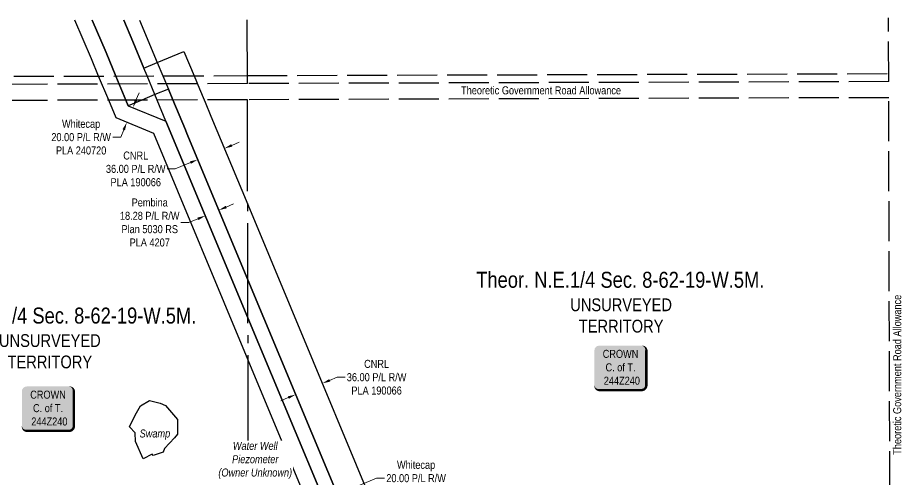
# Model space of a CAD drawing. Extents: x 510524 to 514472, y 6017951 to 6023231.
# Drawn here: x 511808 to 512913, y 6022654 to 6023231 of the extents above; entities that cross this region are included whole.
import ezdxf
from ezdxf.enums import TextEntityAlignment as Align

# ---------------------------------------------------------------- set-up
doc = ezdxf.new("R2010")
doc.units = 0
doc.header["$LTSCALE"] = 5
doc.header["$PDSIZE"] = 0.5
doc.linetypes.add('foc-QUARTERLINE', pattern=[33, 25, -3, 2, -3])
doc.linetypes.add('foc-UNSURVEYED', pattern=[12.5, 10, -2.5])
doc.layers.get('Defpoints').update_dxf_attribs({"color": 9})
for name, color, linetype in [('AS-OWNER', 7, 'Continuous'), ('C-RW', 13, 'Continuous'), ('C-SYMBOL', 7, 'Continuous'), ('F-RW', 190, 'Continuous'), ('L-QSEC', 8, 'foc-QUARTERLINE'), ('L-ROAD-T', 7, 'Continuous'), ('L-UNS-T', 3, 'Continuous'), ('L-USEC', 7, 'foc-UNSURVEYED'), ('WETLAND', 143, 'Continuous'), ('WETLAND-T', 146, 'Continuous')]:
    doc.layers.add(name, color=color, linetype=linetype)
doc.layers.add('C-RW-T', color=13, linetype='Continuous', lineweight=9)
doc.layers.add('F-RW-T', color=190, linetype='Continuous', lineweight=9)
doc.styles.add('175L', font='ARIALN.TTF', dxfattribs={"height": 20})
doc.styles.add('80', font='ARIALN.TTF', dxfattribs={"height": 10})
doc.styles.add('80CG', font='ARIALN.TTF', dxfattribs={"height": 10})
doc.styles.add('80L', font='ARIALN.TTF', dxfattribs={"height": 10})
doc.dimstyles.new('Compass 5 000', dxfattribs={"dimscale": 5, "dimtxt": 9, "dimasz": 2, "dimexe": 0.2, "dimexo": 0.0625, "dimgap": 0.5, "dimtad": 0, "dimtih": 1, "dimtoh": 1, "dimzin": 0, "dimdsep": 46, "dimtxsty": '80CG', "dimcen": 0.1, "dimse1": 1, "dimse2": 1, "dimclrd": 256, "dimclrt": 256, "dimaunit": 1, "dimadec": 4, "dimazin": 0, "dimtfac": 0.06, "dimtofl": 0, "dimtmove": 0, "dimatfit": 1, "dimfxl": 0.2, "dimtolj": 1, "dimtzin": 0, "dimlwd": -1, "dimarcsym": 0})

# ---------------------------------------------------------------- blocks, each defined once
blk = doc.blocks.new('*D48')
at = {"layer": 'C-RW-T', "transparency": 16777216}
for p, q in [((512199.9, 6022631.3), (512256.5, 6022654.9)), ((512256.5, 6022654.9), (512266.5, 6022654.9)), ((512163, 6022615.9), (512153.8, 6022612.1))]:
    blk.add_line(p, q, dxfattribs=at)
for points in [[(512199.3, 6022632.9), (512200.6, 6022629.8), (512190.7, 6022627.5)], [(512162.4, 6022617.5), (512163.6, 6022614.4), (512172.2, 6022619.8)]]:
    blk.add_solid(points, dxfattribs=at)
at = {"layer": 'Defpoints', "color": 0, "transparency": 16777216}
for p in [(512190.7, 6022627.5), (512197.8, 6022610.3), (512179.4, 6022602.6)]:
    blk.add_point(p, dxfattribs=at)
at = {"layer": 'C-RW-T', "transparency": 16777216, "insert": (512306, 6022654.9), "char_height": 10, "attachment_point": 5, "style": '80CG'}
blk.add_mtext('\\A1;Whitecap\\P20.00 P/L R/W\\PPLA 240720', dxfattribs=at)
blk = doc.blocks.new('*D49')
at = {"layer": 'C-RW-T', "transparency": 16777216}
for p, q in [((511955.7, 6023127.4), (511959.5, 6023136.7)), ((511936.6, 6023081.2), (511926.6, 6023081.2)), ((511940.4, 6023090.4), (511936.6, 6023081.2))]:
    blk.add_line(p, q, dxfattribs=at)
for points in [[(511954.1, 6023128), (511957.2, 6023126.8), (511951.9, 6023118.2)], [(511938.9, 6023091.1), (511942, 6023089.8), (511944.2, 6023099.7)]]:
    blk.add_solid(points, dxfattribs=at)
at = {"layer": 'Defpoints', "color": 0, "transparency": 16777216}
for p in [(511954.7, 6023117), (511944.2, 6023099.7), (511947, 6023098.5)]:
    blk.add_point(p, dxfattribs=at)
at = {"layer": 'C-RW-T', "transparency": 16777216, "insert": (511887.1, 6023081.2), "char_height": 10, "attachment_point": 5, "style": '80CG'}
blk.add_mtext('\\A1;Whitecap\\P20.00 P/L R/W\\PPLA 240720', dxfattribs=at)
blk = doc.blocks.new('*D63')
at = {"layer": 'Defpoints', "color": 0, "transparency": 16777216}
for p in [(512188.7, 6022773.4), (512241.6, 6022646.6), (512208.3, 6022632.7)]:
    blk.add_point(p, dxfattribs=at)
at = {"layer": 'F-RW-T', "transparency": 16777216}
for p, q in [((512197.9, 6022777.2), (512207.2, 6022781.1)), ((512207.2, 6022781.1), (512217.2, 6022781.1)), ((512146.2, 6022755.7), (512137, 6022751.8))]:
    blk.add_line(p, q, dxfattribs=at)
for points in [[(512197.3, 6022778.8), (512198.6, 6022775.7), (512188.7, 6022773.4)], [(512145.6, 6022757.2), (512146.8, 6022754.1), (512155.4, 6022759.5)]]:
    blk.add_solid(points, dxfattribs=at)
at = {"layer": 'F-RW-T', "transparency": 16777216, "insert": (512256.6, 6022781.1), "char_height": 10, "attachment_point": 5, "style": '80CG'}
blk.add_mtext('\\A1;CNRL\\P36.00 P/L R/W^JPLA 190066', dxfattribs=at)
blk = doc.blocks.new('*D66')
at = {"layer": 'Defpoints', "color": 0, "transparency": 16777216}
for p in [(512048, 6023017.1), (512031.2, 6023010.1), (512042.5, 6022983)]:
    blk.add_point(p, dxfattribs=at)
at = {"layer": 'F-RW-T', "transparency": 16777216}
for p, q in [((512068.6, 6022993.9), (512077.8, 6022997.7)), ((512022, 6022974.5), (512012, 6022974.5)), ((512033.2, 6022979.1), (512022, 6022974.5))]:
    blk.add_line(p, q, dxfattribs=at)
for points in [[(512067.9, 6022995.4), (512069.2, 6022992.3), (512059.3, 6022990)], [(512032.6, 6022980.7), (512033.9, 6022977.6), (512042.5, 6022983)]]:
    blk.add_solid(points, dxfattribs=at)
at = {"layer": 'F-RW-T', "transparency": 16777216, "insert": (511972.9, 6022974.5), "char_height": 10, "attachment_point": 5, "style": '80CG'}
blk.add_mtext('\\A1;Pembina\\P18.28 P/L R/W\\PPlan 5030 RS\\PPLA 4207', dxfattribs=at)
blk = doc.blocks.new('*D68')
at = {"layer": 'Defpoints', "color": 0, "transparency": 16777216}
for p in [(512058.3, 6023086.1), (512025.1, 6023072.2), (512033, 6023053.2)]:
    blk.add_point(p, dxfattribs=at)
at = {"layer": 'F-RW-T', "transparency": 16777216}
for p, q in [((512075.5, 6023071), (512084.7, 6023074.8)), ((512023.8, 6023049.4), (512004.9, 6023041.5)), ((512004.9, 6023041.5), (511994.9, 6023041.5))]:
    blk.add_line(p, q, dxfattribs=at)
for points in [[(512074.8, 6023072.5), (512076.1, 6023069.4), (512066.2, 6023067.1)], [(512023.1, 6023050.9), (512024.4, 6023047.9), (512033, 6023053.2)]]:
    blk.add_solid(points, dxfattribs=at)
at = {"layer": 'F-RW-T', "transparency": 16777216, "insert": (511955.4, 6023041.5), "char_height": 10, "attachment_point": 5, "style": '80CG'}
blk.add_mtext('\\A1;CNRL\\P36.00 P/L R/W^JPLA 190066', dxfattribs=at)
blk = doc.blocks.new('*U46')
h = blk.add_hatch(color=255)
edge = h.paths.add_edge_path()
edge.add_line((-26.5, -28.5), (26.5, -28.5))
edge.add_arc((26.5, -22.5), 6, 270, 360)
edge.add_line((32.5, -22.5), (32.5, 21))
edge.add_arc((26.5, 21), 6, 0, 90)
edge.add_line((26.5, 27), (-26.5, 27))
edge.add_arc((-26.5, 21), 6, 90, 180)
edge.add_line((-32.5, 21), (-32.5, -22.5))
edge.add_arc((-26.5, -22.5), 6, 180, 270)
at = {"color": 14, "flags": 128}
blk.add_lwpolyline([(-26.5, -28.5, 3, 3, 0), (26.5, -28.5, 3, 3, 0.414214), (32.5, -22.5, 3, 3, 0), (32.5, 21, 3, 0, 0.414214), (26.5, 27, 0, 0, 0), (-26.5, 27, 0, 0, 0.414214), (-32.5, 21, 0, 0, 0), (-32.5, -22.5, 0, 3, 0.414214)], format="xyseb", close=True, dxfattribs=at)
at = {"color": 14, "style": '80'}
blk.add_attdef('ENTER_TEXT_001', (-26.8, -4.9), '', height=10, dxfattribs=at)

msp = doc.modelspace()

# ---------------------------------------------------------------- linework, layer by layer
at = {"layer": 'C-RW'}
for points in [[(512190.593, 6022575.358), (512095.901, 6022802.636), (511977.925, 6023085.797), (511930.864, 6023105.177), (511921.577, 6023127.47), (511909.033, 6023157.589), (511900.09, 6023179.067), (511879.084, 6023227.349)], [(511900.837, 6023227.418), (511918.493, 6023186.873), (511930.658, 6023157.659), (511943.202, 6023127.54), (511946.133, 6023120.507), (511993.209, 6023101.148), (512095.762, 6022855.191), (512213.878, 6022571.849)]]:
    msp.add_lwpolyline(points, dxfattribs=at)
at = {"layer": 'F-RW'}
for points in [[(512275.564, 6022471.439), (512095.636, 6022902.995), (512019.505, 6023085.595), (512017.499, 6023090.405), (512001.937, 6023127.729), (511996.246, 6023141.384), (511979.372, 6023134.354), (511963.179, 6023127.604), (511946.133, 6023120.507), (511943.202, 6023127.54), (511930.658, 6023157.659), (511918.493, 6023186.873), (511900.837, 6023227.418)], [(512870.643, 6020995.14), (512651.459, 6021521.402), (512640.418, 6021547.908), (512626.572, 6021581.148), (512403.625, 6022116.454), (512316.959, 6022324.532), (512278.964, 6022415.761), (512269.46, 6022438.58), (512259.945, 6022461.403), (512255.783, 6022471.387), (512247.452, 6022491.369), (512213.878, 6022571.849), (512095.762, 6022855.191), (511993.209, 6023101.148), (511982.16, 6023127.665), (511979.372, 6023134.354), (511969.601, 6023157.784), (511965.525, 6023167.563), (511951.708, 6023200.701), (511940.517, 6023227.543)], [(511940.517, 6023227.543), (511951.708, 6023200.701), (511965.525, 6023167.563), (511982.404, 6023174.595), (512015.644, 6023188.442), (512028.342, 6023157.974), (512035.171, 6023141.592), (512040.897, 6023127.856), (512042.087, 6023125.004), (512049.37, 6023107.536), (512095.388, 6022997.162), (512312.963, 6022475.31)], [(511960.308, 6023227.606), (511982.404, 6023174.595), (511989.383, 6023157.848), (511996.246, 6023141.384), (512001.937, 6023127.729), (512017.499, 6023090.405), (512019.505, 6023085.595), (512095.636, 6022902.995), (512275.564, 6022471.439), (512279.727, 6022461.456), (512289.239, 6022438.632), (512298.744, 6022415.814), (512336.734, 6022324.594), (512639.653, 6021597.285), (512643.446, 6021588.18), (512657.291, 6021554.941), (512671.234, 6021521.465), (512890.134, 6020995.888)]]:
    msp.add_lwpolyline(points, dxfattribs=at)
at = {"layer": 'L-QSEC'}
for p, q in [((512094.99, 6023148.151), (512094.779, 6023228.033)), ((512097.084, 6022353.849), (512095.043, 6023128.031))]:
    msp.add_line(p, q, dxfattribs=at)
at = {"layer": 'L-USEC'}
for p, q in [((512896.992, 6023150.696), (512896.767, 6023230.577)), ((511303.014, 6023155.681), (512094.963, 6023158.191)), ((512094.963, 6023158.191), (512896.963, 6023160.734)), ((512094.979, 6023148.151), (511293, 6023145.609)), ((512896.992, 6023150.696), (512094.979, 6023148.151)), ((512095.043, 6023128.031), (511293.05, 6023125.489)), ((512897.048, 6023130.576), (512095.043, 6023128.031)), ((512899.312, 6022326.393), (512897.048, 6023130.576))]:
    msp.add_line(p, q, dxfattribs=at)
at = {"layer": 'WETLAND'}
msp.add_lwpolyline([(511975.78, 6022684.886), (511964.739, 6022679.291), (511955.253, 6022700.975), (511954.9, 6022711.736), (511947.402, 6022719.138), (511954.843, 6022733.63), (511961.315, 6022745.522), (511972.786, 6022752.231), (511986.126, 6022748.741), (511992.529, 6022745.603), (512007.748, 6022728.202), (512007.58, 6022709.832), (512003.797, 6022705.555), (511991.369, 6022691.978), (511989.538, 6022687.52), (511977.085, 6022683.22), (511975.78, 6022684.886)], close=True, dxfattribs=at)

# ---------------------------------------------------------------- block references
at = {"layer": 'AS-OWNER', "color": 6}
ref = msp.add_blockref('*U46', (512561.459, 6022793.57), dxfattribs=at)
ref.add_attrib('ENTER_TEXT_001', 'CROWN', (512539.399, 6022805.343), dxfattribs={"layer": '0', "color": 14, "height": 10, "style": '80'})
ref.add_attrib('ENTER_TEXT_002', 'C. of T.', (512542.895, 6022788.499), dxfattribs={"layer": '0', "color": 14, "height": 10, "style": '80'})
ref.add_attrib('ENTER_TEXT_003', ' 244Z240', (512537.537, 6022771.791), dxfattribs={"layer": '0', "color": 14, "height": 10, "style": '80'})
ref = msp.add_blockref('*U46', (511845.514, 6022742.579), dxfattribs=at)
ref.add_attrib('ENTER_TEXT_001', 'CROWN', (511823.454, 6022754.351), dxfattribs={"layer": '0', "color": 14, "height": 10, "style": '80'})
ref.add_attrib('ENTER_TEXT_002', 'C. of T.', (511826.95, 6022737.507), dxfattribs={"layer": '0', "color": 14, "height": 10, "style": '80'})
ref.add_attrib('ENTER_TEXT_003', ' 244Z240', (511821.592, 6022720.8), dxfattribs={"layer": '0', "color": 14, "height": 10, "style": '80'})

# ---------------------------------------------------------------- texts
at = {"layer": 'C-SYMBOL', "color": 3, "style": '175L'}
msp.add_text('Theor. N.E.1/4 Sec. 8-62-19-W.5M.', height=20, dxfattribs=at).set_placement((512561.355, 6022886.956), align=Align.BOTTOM_CENTER)
at = {"layer": 'L-ROAD-T', "style": '80L'}
msp.add_text('Theoretic Government Road Allowance', height=10.00538, dxfattribs=at).set_placement((512462.284, 6023139.75), align=Align.MIDDLE_CENTER)
msp.add_text('Theoretic Government Road Allowance', height=10.00538, rotation=90, dxfattribs=at).set_placement((512907.663, 6022784.212), align=Align.MIDDLE_CENTER)
at = {"layer": 'L-UNS-T', "color": 3, "char_height": 16, "attachment_point": 5, "style": '80L'}
for insert in [(512562.371, 6022858.225), (511848.007, 6022813.488)]:
    msp.add_mtext_dynamic_manual_height_columns('UNSURVEYED TERRITORY', width=126.41375, gutter_width=47.5, heights=[0], dxfattribs=dict(at, insert=insert))
at = {"layer": 'WETLAND-T', "insert": (511959.846, 6022715.828), "char_height": 10.00538, "attachment_point": 1, "style": '80L'}
msp.add_mtext_dynamic_manual_height_columns('\\pi0.43566;{\\fArial Narrow|b0|i1|c0|p34;Swamp}', width=38.02635, gutter_width=49.973, heights=[0], dxfattribs=at)

# ---------------------------------------------------------------- dimensions: what is measured, and where the dimension line sits
at = {"layer": 'C-RW-T'}
for base, p1, p2, angle, picture, middle in [((511944.242, 6023099.668), (511954.658, 6023117.008), (511947.042, 6023098.515), 247.618301, '*D49', (511887.079, 6023081.155)), ((512190.691, 6022627.472), (512179.375, 6022602.628), (512197.837, 6022610.32), 22.618334, '*D48', (512306.025, 6022654.884))]:
    dim = msp.add_linear_dim(base=base, p1=p1, p2=p2, angle=angle, text='Whitecap\\P20.00 P/L R/W\\PPLA 240720', dimstyle='Compass 5 000', dxfattribs=at)
    dim.commit()
    dim.dimension.update_dxf_attribs({"geometry": picture, "text_midpoint": middle, "dimtype": 161})
at = {"layer": 'F-RW-T'}
for base, p1, p2, angle, text, picture, middle in [((512032.992, 6023053.247), (512058.337, 6023086.077), (512025.084, 6023072.213), 202.632621, 'CNRL\\P36.00 P/L R/W^JPLA 190066', '*D68', (511955.417, 6023041.529)), ((512042.466, 6022982.995), (512048.045, 6023017.142), (512031.164, 6023010.103), 202.632776, 'Pembina\\P18.28 P/L R/W\\PPlan 5030 RS\\PPLA 4207', '*D66', (511972.922, 6022974.466)), ((512188.684, 6022773.391), (512208.302, 6022632.717), (512241.555, 6022646.581), 22.632635, 'CNRL\\P36.00 P/L R/W^JPLA 190066', '*D63', (512256.648, 6022781.101))]:
    dim = msp.add_linear_dim(base=base, p1=p1, p2=p2, angle=angle, text=text, dimstyle='Compass 5 000', dxfattribs=at)
    dim.commit()
    dim.dimension.update_dxf_attribs({"geometry": picture, "text_midpoint": middle, "dimtype": 161})

# ---------------------------------------------------------------- next in the draw order: texts
at = {"color": 170, "insert": (512104.866, 6022677.178), "char_height": 9.99463, "attachment_point": 5, "style": '80L', "bg_fill": 3, "box_fill_scale": 1.15, "bg_fill_color": 256, "bg_fill_true_color": 256, "bg_fill_transparency": 0}
msp.add_mtext_dynamic_manual_height_columns('{\\fArial Narrow|b0|i1|c0|p34;Water Well Piezometer\\P(Owner Unknown)  }', width=91.43679, gutter_width=47.5, heights=[0], dxfattribs=at)
at = {"layer": 'C-SYMBOL', "color": 3, "insert": (511847.797, 6022868.211), "char_height": 20, "width": 366.72578, "attachment_point": 2, "style": '175L', "bg_fill": 3, "box_fill_scale": 1.2, "bg_fill_color": 256, "bg_fill_transparency": 0}
msp.add_mtext('Theor. N.W.1/4 Sec. 8-62-19-W.5M.', dxfattribs=at)

doc.saveas('drawing.dxf')
